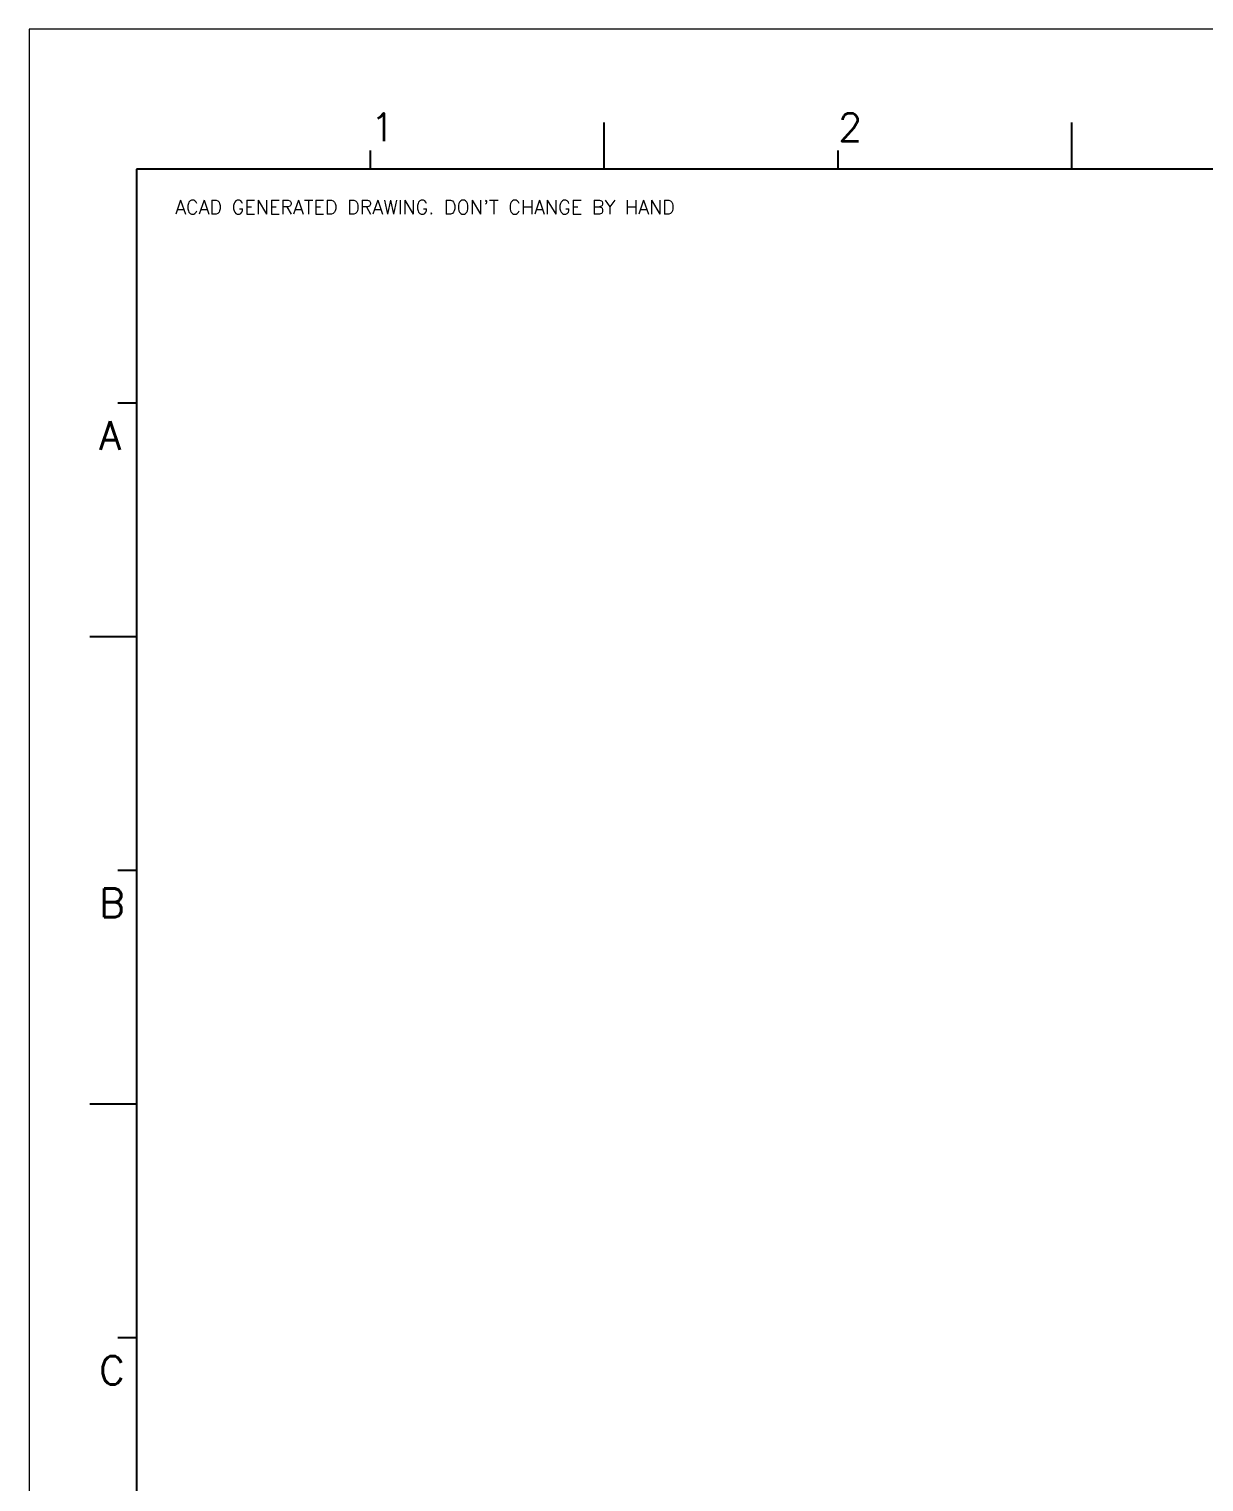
# Model space of a CAD drawing. Header units: millimetres. Extents: x 3440 to 3572, y 2 to 96.
# Drawn here: x 3440.29 to 3480.69, y 45.53 to 95.52 of the extents above; entities that cross this region are included whole.
import ezdxf

# ---------------------------------------------------------------- set-up
doc = ezdxf.new("R2010")
doc.units = ezdxf.units.MM
doc.header["$LTSCALE"] = 23.1
doc.linetypes.add('PHANTOM', pattern=[29.5, 9.5, -1.5, 3, -1.5, 3, -1.5, 9.5])
doc.layers.get('0').update_dxf_attribs({"linetype": 'CONTINUOUS'})
doc.layers.add('0PAPERF', color=2, linetype='PHANTOM', lineweight=0, plot=False)
doc.styles.add('SIMPLEX', font='simplex.shx')

msp = doc.modelspace()

# ---------------------------------------------------------------- linework, layer by layer
for p, q in [((3460.067, 90.699), (3460.067, 92.307)), ((3476.148, 90.699), (3476.148, 92.307)), ((3452.027, 90.699), (3452.027, 91.342)), ((3468.108, 90.699), (3468.108, 91.342)), ((3443.987, 90.699), (3443.987, 4.828)), ((3568.129, 90.699), (3443.987, 90.699)), ((3443.987, 82.658), (3443.343, 82.658)), ((3443.987, 74.618), (3442.379, 74.618)), ((3443.987, 66.578), (3443.343, 66.578)), ((3443.987, 58.537), (3442.379, 58.537)), ((3443.987, 50.497), (3443.343, 50.497))]:
    msp.add_line(p, q)
at = {"layer": '0PAPERF'}
for p, q in [((3572.183, 95.525), (3440.288, 95.525)), ((3440.288, 95.525), (3440.288, 2.255))]:
    msp.add_line(p, q, dxfattribs=at)

# ---------------------------------------------------------------- texts
at = {"style": 'SIMPLEX'}
for s, height, p in [('1', 0.965, (3452.027, 91.663)), ('2', 0.965, (3468.108, 91.663)), ('A', 0.978, (3442.7, 81.05)), ('B', 0.978, (3442.7, 64.97)), ('C', 0.978, (3442.7, 48.889))]:
    msp.add_text(s, height=height, dxfattribs=at).set_placement(p)
at = {"color": 3, "style": 'SIMPLEX'}
msp.add_text("ACAD GENERATED DRAWING. DON'T CHANGE BY HAND", height=0.48242, dxfattribs=at).set_placement((3445.311, 89.155))

doc.saveas('drawing.dxf')
